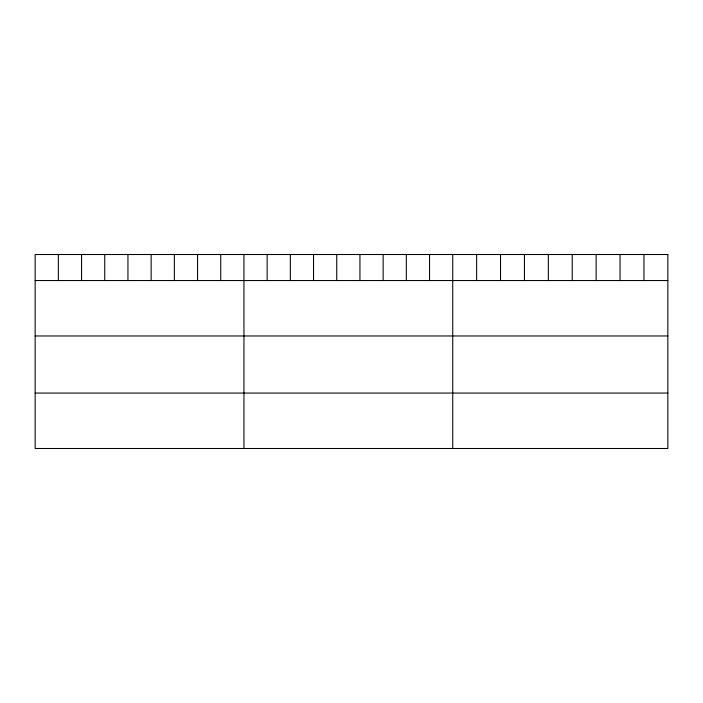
<?xml version="1.0" encoding="UTF-8"?>
<svg xmlns="http://www.w3.org/2000/svg" width="703" height="703" viewBox="0 0 703 703"><rect width="100%" height="100%" fill="white"/><g stroke="black" fill="none" stroke-linecap="round" stroke-linejoin="round"><path stroke-width="1.05" d="M35.15 280.55L667.85 280.55M35.15 335.972L667.85 335.972M35.15 393.065L667.85 393.065M643.948 254.512L643.948 280.55M620.046 254.512L620.046 280.55M596.144 254.512L596.144 280.55M572.242 254.512L572.242 280.55M548.34 254.512L548.34 280.55M524.438 254.512L524.438 280.55M500.536 254.512L500.536 280.55M476.634 254.512L476.634 280.55M452.732 254.512L452.732 448.488M429.533 254.512L429.533 280.55M406.334 254.512L406.334 280.55M383.135 254.512L383.135 280.55M359.936 254.512L359.936 280.55M336.737 254.512L336.737 280.55M313.538 254.512L313.538 280.55M290.339 254.512L290.339 280.55M267.14 254.512L267.14 280.55M243.941 254.512L243.941 448.488M220.742 254.512L220.742 280.55M197.543 254.512L197.543 280.55M174.344 254.512L174.344 280.55M151.145 254.512L151.145 280.55M127.946 254.512L127.946 280.55M104.747 254.512L104.747 280.55M81.548 254.512L81.548 280.55M58.349 254.512L58.349 280.55M667.85 254.512L35.15 254.512L35.15 448.488L667.85 448.488L667.85 254.512"/></g></svg>
